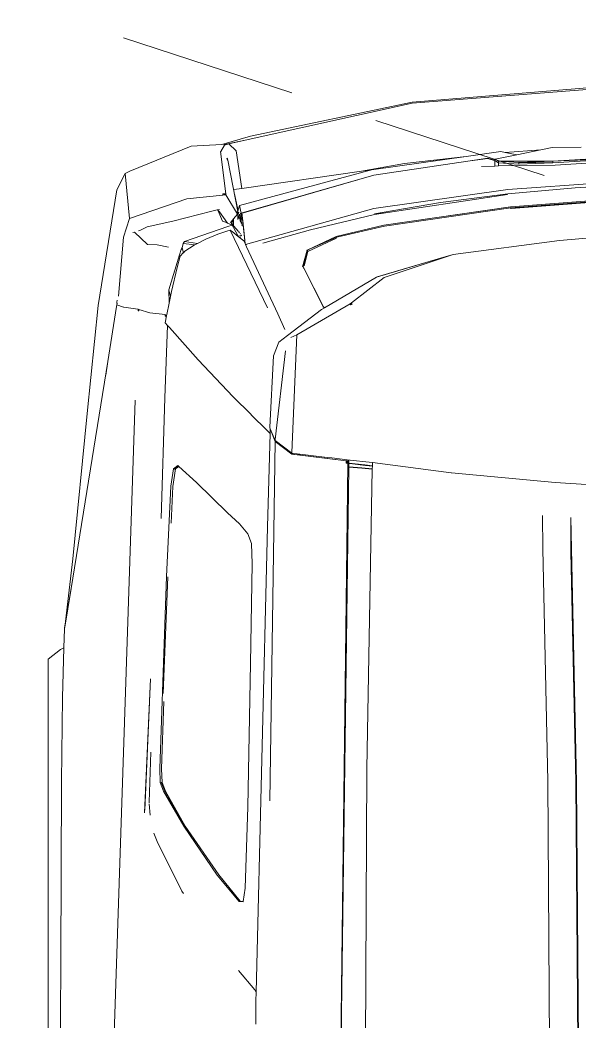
# Model space of a CAD drawing. Header units: millimetres. Extents: x 1010 to 1494, y -119 to 564.
# Drawn here: x 1339.323 to 1340.114, y 492.119 to 493.534 of the extents above; entities that cross this region are included whole.
import ezdxf

# ---------------------------------------------------------------- set-up
doc = ezdxf.new("R2010")
doc.units = ezdxf.units.MM
doc.linetypes.add('HIDDEN', pattern=[0.375, 0.25, -0.125])
doc.layers.get('0').update_dxf_attribs({"lineweight": 9})
doc.layers.add('10', color=7, linetype='Continuous', lineweight=9)
doc.layers.add('Edges', color=7, linetype='Continuous', lineweight=9)

# ---------------------------------------------------------------- blocks, each defined once
blk = doc.blocks.new('chevy tahoe pl')
at = {"layer": 'Edges'}
for p, q in [((178.631, 96.919), (207.671, 96.919)), ((207.671, 96.919), (208.144, 96.31)), ((185.769, 96.331), (189.675, 96.308)), ((189.674, 96.31), (189.675, 96.308)), ((189.726, 96.307), (189.675, 96.308)), ((189.725, 96.31), (189.726, 96.307)), ((192.661, 96.29), (189.726, 96.307)), ((201.569, 96.256), (192.661, 96.29)), ((205.764, 96.204), (201.569, 96.256)), ((205.764, 96.204), (208.231, 96.133)), ((208.231, 96.133), (208.144, 96.31)), ((209.176, 96.106), (208.231, 96.133)), ((209.183, 96.105), (209.176, 96.106)), ((209.183, 96.105), (209.202, 96.107)), ((209.224, 96.098), (209.183, 96.105)), ((209.202, 96.107), (209.261, 96.097)), ((209.233, 96.099), (209.224, 96.098)), ((211.191, 95.779), (209.224, 96.098)), ((212.667, 95.687), (209.261, 96.097)), ((209.261, 96.097), (211.191, 95.779)), ((211.191, 95.779), (222.499, 93.946)), ((219.909, 94.983), (212.667, 95.687)), ((219.909, 94.983), (225.287, 94.435)), ((225.287, 94.435), (231.051, 93.495)), ((222.499, 93.946), (221.822, 94.053)), ((225.244, 93.513), (222.499, 93.946)), ((220.585, 92.59), (188.112, 93.667)), ((225.206, 93.159), (225.321, 93.503)), ((225.244, 93.513), (225.321, 93.503)), ((225.321, 93.503), (225.394, 93.481)), ((225.411, 93.502), (225.394, 93.481)), ((225.394, 93.481), (225.41, 93.476)), ((225.464, 93.506), (225.411, 93.502)), ((225.568, 93.477), (225.464, 93.506)), ((225.755, 93.42), (228.696, 93.161)), ((231.051, 93.495), (231.875, 93.088)), ((225.107, 92.444), (225.206, 93.156)), ((225.206, 93.156), (225.206, 93.159)), ((225.213, 93.155), (225.206, 93.156)), ((228.696, 93.161), (229.638, 92.866)), ((229.638, 92.866), (231.875, 93.088)), ((231.875, 93.088), (231.88, 93.082)), ((231.88, 93.082), (231.991, 92.857)), ((224.927, 91.846), (225.096, 92.402)), ((225.029, 92.404), (225.033, 92.439)), ((225.029, 92.404), (225.031, 92.404)), ((225.039, 92.435), (225.031, 92.404)), ((225.031, 92.404), (225.096, 92.402)), ((225.033, 92.439), (225.039, 92.439)), ((225.096, 92.402), (225.033, 92.439)), ((225.039, 92.435), (225.039, 92.439)), ((225.039, 92.439), (225.105, 92.436)), ((225.096, 92.402), (225.105, 92.436)), ((225.105, 92.436), (225.107, 92.444)), ((228.332, 91.963), (228.953, 92.621)), ((228.936, 92.706), (228.953, 92.621)), ((229.02, 92.425), (229.034, 92.351)), ((229.638, 92.866), (230.616, 90.007)), ((233.23, 89.789), (231.991, 92.857)), ((200.455, 91.879), (199.893, 91.833)), ((200.004, 92.123), (206.684, 91.823)), ((200.147, 92.095), (206.684, 91.823)), ((200.536, 91.883), (200.507, 91.883)), ((200.536, 91.883), (203.04, 91.808)), ((228.319, 91.489), (228.332, 91.963)), ((229.034, 92.351), (229.221, 91.986)), ((229.221, 91.986), (229.505, 90.702)), ((198.587, 91.493), (196.113, 90.266)), ((198.995, 91.659), (198.587, 91.493)), ((224.843, 91.084), (224.927, 91.846)), ((228.195, 90.917), (228.319, 91.489)), ((201.096, 91.071), (199.342, 90.087)), ((199.344, 90.161), (201.098, 91.171)), ((201.117, 91.118), (199.349, 90.124)), ((201.522, 91.246), (201.096, 91.071)), ((201.098, 91.171), (201.525, 91.345)), ((201.117, 91.118), (201.543, 91.292)), ((202.204, 91.277), (201.522, 91.246)), ((201.525, 91.345), (202.218, 91.36)), ((205.555, 91.159), (202.204, 91.277)), ((202.218, 91.36), (211.788, 91.019)), ((211.776, 90.963), (205.959, 91.188)), ((211.788, 91.019), (216.284, 90.807)), ((220.696, 91.104), (214.673, 91.289)), ((224.291, 90.967), (220.696, 91.104)), ((224.19, 90.877), (222.592, 89.452)), ((224.291, 90.967), (224.19, 90.877)), ((224.432, 91.091), (224.291, 90.967)), ((224.777, 91.019), (224.432, 91.091)), ((224.747, 91.067), (224.768, 91.081)), ((224.766, 91.066), (224.747, 91.067)), ((224.766, 91.066), (224.768, 91.081)), ((224.802, 91.065), (224.766, 91.066)), ((224.768, 91.081), (224.776, 91.086)), ((224.806, 91.085), (224.776, 91.086)), ((224.814, 91.065), (224.777, 91.019)), ((224.777, 91.019), (224.845, 91.005)), ((224.806, 91.085), (224.802, 91.065)), ((224.814, 91.065), (224.802, 91.065)), ((224.843, 91.084), (224.806, 91.085)), ((224.843, 91.084), (224.814, 91.065)), ((225.406, 90.888), (224.845, 91.005)), ((225.406, 90.888), (226.073, 90.903)), ((225.737, 90.819), (225.406, 90.888)), ((225.737, 90.819), (226.073, 90.903)), ((226.073, 90.903), (227.813, 90.373)), ((216.28, 90.707), (214.447, 90.794)), ((217.156, 90.577), (216.28, 90.707)), ((216.284, 90.807), (217.16, 90.677)), ((217.273, 90.41), (216.481, 89.521)), ((217.16, 90.677), (217.139, 90.623)), ((217.282, 90.42), (217.139, 90.623)), ((217.156, 90.577), (217.139, 90.623)), ((217.273, 90.41), (217.156, 90.577)), ((217.16, 90.677), (217.314, 90.456)), ((217.282, 90.42), (217.273, 90.41)), ((217.314, 90.456), (217.282, 90.42)), ((225.991, 90.766), (225.737, 90.819)), ((225.991, 90.766), (227.196, 90.499)), ((227.746, 90.34), (227.196, 90.499)), ((227.729, 90.374), (227.732, 90.36)), ((227.735, 90.374), (227.732, 90.36)), ((227.758, 90.373), (227.759, 90.364)), ((228.083, 90.293), (227.813, 90.373)), ((229.505, 90.702), (230.003, 88.771)), ((196.113, 90.266), (195.985, 90.182)), ((196.906, 88.497), (199.344, 90.161)), ((196.919, 88.411), (199.342, 90.087)), ((227.746, 90.34), (227.919, 90.185)), ((227.968, 90.197), (227.919, 90.185)), ((227.919, 90.185), (227.924, 90.18)), ((227.924, 90.18), (227.969, 90.193)), ((227.924, 90.18), (227.997, 90.114)), ((228.041, 90.216), (227.968, 90.197)), ((227.968, 90.197), (227.969, 90.193)), ((227.969, 90.193), (228.042, 90.213)), ((228.304, 89.646), (227.997, 90.114)), ((228.047, 90.217), (228.041, 90.216)), ((228.041, 90.216), (228.042, 90.213)), ((228.042, 90.213), (228.048, 90.215)), ((228.168, 90.248), (228.047, 90.217)), ((228.048, 90.215), (228.047, 90.217)), ((228.048, 90.215), (228.168, 90.248)), ((228.083, 90.293), (228.168, 90.248)), ((228.376, 90.194), (228.168, 90.248)), ((228.376, 90.194), (228.322, 89.611)), ((228.376, 90.194), (228.484, 90.119)), ((228.484, 90.119), (228.389, 89.481)), ((229.228, 87.961), (228.484, 90.119)), ((230.616, 90.007), (230.792, 88.213)), ((216.481, 89.521), (214.968, 87.98)), ((220.745, 87.7), (222.592, 89.452)), ((228.304, 89.646), (228.322, 89.611)), ((228.322, 89.611), (228.389, 89.481)), ((228.389, 89.481), (228.608, 89.056)), ((233.323, 88.271), (233.23, 89.789)), ((228.849, 88.464), (228.608, 89.056)), ((195.596, 87.41), (196.906, 88.497)), ((195.617, 87.357), (196.919, 88.411)), ((229.003, 88.013), (228.849, 88.464)), ((229.4, 87.988), (229.954, 88.386)), ((230.043, 88.462), (229.497, 88.231)), ((229.954, 88.386), (230.043, 88.462)), ((230.003, 88.771), (230.067, 88.496)), ((230.043, 88.462), (230.067, 88.496)), ((230.086, 88.389), (230.067, 88.496)), ((214.968, 87.98), (214.407, 87.381)), ((229.048, 87.848), (229.003, 88.013)), ((229.228, 87.961), (229.291, 87.751)), ((229.291, 87.751), (229.4, 87.988)), ((229.4, 87.988), (229.447, 88.09)), ((229.447, 88.09), (229.497, 88.231)), ((230.808, 88.06), (229.851, 87.483)), ((232.537, 87.973), (229.899, 87.453)), ((230.852, 88.221), (230.792, 88.213)), ((230.792, 88.213), (230.808, 88.06)), ((230.808, 88.06), (230.852, 88.221)), ((230.808, 88.06), (230.867, 88.067)), ((230.867, 88.067), (230.852, 88.221)), ((230.867, 88.067), (232.961, 88.326)), ((232.604, 87.99), (232.537, 87.973)), ((232.537, 87.973), (232.543, 87.978)), ((232.543, 87.978), (232.573, 88.004)), ((232.543, 87.978), (232.604, 87.99)), ((232.573, 88.004), (232.636, 88.019)), ((232.636, 88.019), (232.604, 87.99)), ((232.961, 88.326), (232.966, 88.32)), ((232.966, 88.32), (233.292, 88.133)), ((233.354, 87.918), (232.995, 87.549)), ((233.292, 88.133), (233.354, 87.918)), ((233.323, 88.271), (233.73, 86.837)), ((233.337, 88.043), (233.323, 88.271)), ((233.337, 88.043), (233.533, 87.107)), ((233.354, 87.918), (233.533, 87.107)), ((192.152, 87.443), (191.192, 86.63)), ((195.593, 87.339), (195.596, 87.41)), ((214.407, 87.381), (213.92, 86.971)), ((219.859, 86.808), (220.745, 87.7)), ((225.182, 85.999), (229.048, 87.848)), ((228.521, 87.168), (228.739, 87.447)), ((228.739, 87.447), (228.977, 87.752)), ((228.749, 87.452), (228.739, 87.447)), ((229.174, 87.677), (228.749, 87.452)), ((228.749, 87.452), (228.766, 87.381)), ((228.912, 87.381), (228.96, 87.422)), ((229.048, 87.848), (228.977, 87.752)), ((228.979, 87.438), (229.267, 87.682)), ((229.291, 87.751), (229.174, 87.677)), ((229.267, 87.682), (229.272, 87.685)), ((229.267, 87.682), (229.607, 87.682)), ((229.272, 87.685), (229.437, 87.825)), ((229.504, 87.721), (229.272, 87.685)), ((229.437, 87.825), (229.452, 87.837)), ((229.504, 87.721), (229.437, 87.825)), ((229.451, 87.841), (229.452, 87.837)), ((229.452, 87.837), (229.46, 87.801)), ((229.46, 87.801), (229.55, 87.728)), ((229.849, 87.382), (229.478, 87.297)), ((229.55, 87.728), (229.504, 87.721)), ((229.55, 87.728), (229.607, 87.682)), ((229.839, 87.463), (229.573, 87.463)), ((229.573, 87.463), (229.739, 87.414)), ((229.607, 87.682), (229.851, 87.483)), ((229.668, 87.396), (229.613, 87.381)), ((229.668, 87.396), (229.657, 87.417)), ((229.739, 87.414), (229.668, 87.396)), ((229.739, 87.414), (229.849, 87.382)), ((229.839, 87.463), (229.932, 87.48)), ((229.845, 87.453), (229.839, 87.463)), ((229.893, 87.463), (229.839, 87.463)), ((229.939, 87.422), (229.845, 87.453)), ((229.851, 87.483), (229.848, 87.452)), ((229.851, 87.483), (229.987, 87.504)), ((229.893, 87.463), (229.869, 87.452)), ((229.932, 87.48), (229.893, 87.463)), ((230.273, 87.381), (229.901, 87.296)), ((229.987, 87.504), (229.932, 87.48)), ((229.977, 87.463), (229.972, 87.463)), ((229.996, 87.462), (229.977, 87.463)), ((229.996, 87.462), (230.273, 87.381)), ((230.071, 87.462), (229.996, 87.462)), ((229.999, 87.449), (229.999, 87.451)), ((230.859, 87.633), (230.071, 87.462)), ((230.273, 87.381), (232.064, 80.739)), ((231.126, 87.269), (231.068, 87.674)), ((232.995, 87.549), (231.126, 87.269)), ((195.585, 87.203), (195.593, 87.339)), ((195.596, 87.202), (195.585, 87.203)), ((195.593, 87.339), (195.599, 87.375)), ((195.593, 87.339), (195.599, 87.343)), ((195.599, 87.343), (195.596, 87.202)), ((196.259, 87.11), (195.596, 87.202)), ((195.599, 87.375), (195.599, 87.343)), ((195.599, 87.343), (195.617, 87.357)), ((200.31, 86.976), (196.259, 87.11)), ((207.461, 86.835), (200.31, 86.976)), ((213.43, 86.79), (213.92, 86.971)), ((224.872, 85.484), (228.218, 87.029)), ((228.218, 87.029), (228.299, 87.066)), ((228.299, 87.066), (228.319, 87.075)), ((228.299, 87.066), (228.303, 87.05)), ((228.319, 87.075), (228.303, 87.05)), ((228.319, 87.075), (228.335, 87.083)), ((228.335, 87.083), (228.371, 87.099)), ((228.335, 87.083), (230.136, 80.699)), ((229.746, 87.246), (228.371, 87.099)), ((228.371, 87.099), (228.384, 87.105)), ((229.19, 87.191), (228.384, 87.105)), ((228.384, 87.105), (228.521, 87.168)), ((228.709, 87.339), (228.683, 87.354)), ((228.787, 87.294), (228.765, 87.307)), ((228.772, 87.356), (228.776, 87.339)), ((228.784, 87.307), (228.787, 87.294)), ((228.787, 87.294), (228.815, 87.307)), ((228.787, 87.294), (228.787, 87.307)), ((228.862, 87.339), (228.885, 87.358)), ((229.372, 87.264), (229.19, 87.191)), ((229.512, 87.226), (229.19, 87.191)), ((229.3, 87.264), (229.274, 87.25)), ((229.378, 87.307), (229.348, 87.29)), ((229.454, 87.297), (229.39, 87.272)), ((229.58, 87.373), (229.451, 87.339)), ((229.478, 87.297), (229.454, 87.297)), ((229.698, 87.296), (229.478, 87.297)), ((229.512, 87.226), (229.607, 87.264)), ((229.787, 87.255), (229.512, 87.226)), ((229.607, 87.264), (229.64, 87.276)), ((229.698, 87.296), (229.753, 87.307)), ((229.877, 87.296), (229.698, 87.296)), ((229.787, 87.255), (229.746, 87.246)), ((229.828, 87.255), (229.746, 87.246)), ((229.753, 87.307), (229.892, 87.339)), ((229.877, 87.296), (229.828, 87.255)), ((229.885, 87.296), (229.877, 87.296)), ((231.787, 80.698), (229.885, 87.296)), ((229.893, 87.296), (229.885, 87.296)), ((229.893, 87.296), (231.795, 80.696)), ((229.901, 87.296), (229.893, 87.296)), ((230.029, 87.329), (230.027, 87.334)), ((231.982, 81.31), (231.126, 87.269)), ((233.533, 87.107), (235.371, 78.784)), ((189.482, 86.572), (190.649, 86.569)), ((190.649, 86.569), (191.074, 86.559)), ((191.192, 86.63), (191.074, 86.559)), ((191.074, 86.559), (214.271, 85.993)), ((212.427, 86.756), (207.461, 86.835)), ((213.43, 86.79), (212.427, 86.756)), ((219.768, 86.717), (219.14, 86.085)), ((219.768, 86.717), (219.752, 86.718)), ((219.849, 86.799), (219.768, 86.717)), ((219.833, 86.799), (219.849, 86.799)), ((219.859, 86.808), (219.843, 86.808)), ((219.846, 86.81), (219.859, 86.808)), ((219.859, 86.808), (219.849, 86.799)), ((233.73, 86.837), (235.434, 78.784)), ((214.271, 85.993), (218.915, 85.858)), ((218.915, 85.858), (219.14, 86.085)), ((228.4, 86.225), (229.058, 83.846)), ((200.609, 85.87), (218.514, 85.617)), ((218.514, 85.617), (217.878, 84.786)), ((218.568, 85.612), (217.932, 84.772)), ((219.148, 85.851), (218.514, 85.617)), ((219.148, 85.851), (218.568, 85.612)), ((218.609, 85.612), (218.568, 85.612)), ((223.03, 85.096), (218.609, 85.612)), ((218.915, 85.858), (219.032, 85.854)), ((219.032, 85.854), (219.148, 85.851)), ((219.191, 85.867), (219.148, 85.851)), ((219.148, 85.851), (219.148, 85.85)), ((219.233, 85.867), (219.191, 85.867)), ((222.787, 85.696), (219.233, 85.867)), ((223.46, 85.429), (222.787, 85.696)), ((223.463, 85.426), (223.46, 85.429)), ((223.468, 85.424), (223.463, 85.426)), ((223.468, 85.424), (223.794, 84.998)), ((224.1, 85.123), (224.872, 85.484)), ((223.794, 84.998), (225.094, 83.299)), ((217.878, 84.786), (217.551, 82.068)), ((217.901, 84.507), (217.724, 83.022)), ((217.901, 84.507), (217.829, 84.339)), ((217.868, 84.657), (217.832, 84.366)), ((217.832, 84.366), (217.903, 84.531)), ((217.868, 84.657), (217.926, 84.721)), ((217.903, 84.531), (217.901, 84.507)), ((217.926, 84.721), (217.903, 84.531)), ((217.932, 84.772), (217.926, 84.721)), ((217.973, 84.772), (223.838, 84.53)), ((223.838, 84.53), (223.704, 84.821)), ((225.381, 81.864), (223.838, 84.53)), ((217.829, 84.339), (217.551, 82.068)), ((217.832, 84.366), (217.829, 84.339)), ((227.162, 84.185), (225.226, 83.207)), ((225.23, 83.213), (227.16, 84.186)), ((227.16, 84.186), (227.167, 84.189)), ((227.171, 84.189), (227.162, 84.185)), ((227.167, 84.189), (227.207, 84.209)), ((227.167, 84.189), (227.171, 84.189)), ((227.207, 84.209), (228.06, 84.007)), ((227.214, 84.244), (228.06, 84.007)), ((227.918, 84.005), (227.27, 84.157)), ((227.986, 83.989), (227.918, 84.005)), ((228.654, 82.553), (227.986, 83.989)), ((228.023, 83.989), (227.986, 83.989)), ((228.06, 84.007), (228.023, 83.989)), ((228.042, 84.035), (228.06, 84.007)), ((228.06, 84.007), (228.726, 82.577)), ((228.696, 82.543), (228.06, 84.007)), ((229.058, 83.846), (229.828, 80.656)), ((217.695, 82.792), (217.724, 83.022)), ((225.094, 83.299), (225.183, 83.147)), ((225.183, 83.147), (225.226, 83.207)), ((225.183, 83.147), (226.702, 80.562)), ((225.198, 83.193), (225.208, 83.198)), ((225.23, 83.213), (225.208, 83.198)), ((225.226, 83.207), (225.208, 83.198)), ((225.226, 83.207), (225.23, 83.213)), ((190.016, 82.308), (178.874, 82.432)), ((217.425, 81.991), (178.886, 82.452)), ((217.695, 82.792), (217.605, 82.027)), ((228.696, 82.543), (229.252, 80.164)), ((229.291, 80.19), (228.726, 82.577)), ((217.241, 81.937), (190.016, 82.308)), ((217.195, 81.293), (217.241, 81.937)), ((217.209, 81.288), (217.254, 81.937)), ((217.241, 81.937), (217.254, 81.937)), ((217.254, 81.937), (217.418, 81.935)), ((217.325, 81.104), (217.416, 81.89)), ((217.445, 81.934), (217.357, 81.144)), ((217.416, 81.89), (217.421, 81.935)), ((217.418, 81.935), (217.421, 81.935)), ((217.421, 81.935), (217.445, 81.934)), ((217.425, 81.991), (217.435, 82.07)), ((217.428, 81.991), (217.425, 81.991)), ((217.428, 81.991), (217.437, 82.07)), ((217.452, 81.991), (217.428, 81.991)), ((217.435, 82.07), (217.437, 82.07)), ((217.435, 82.07), (217.542, 81.99)), ((217.437, 82.07), (217.461, 82.069)), ((217.445, 81.934), (217.534, 81.932)), ((217.452, 81.991), (217.461, 82.069)), ((217.54, 81.99), (217.452, 81.991)), ((217.461, 82.069), (217.549, 82.068)), ((217.605, 82.027), (217.469, 80.774)), ((217.534, 81.932), (217.542, 81.99)), ((217.54, 81.99), (217.542, 82.01)), ((217.542, 81.99), (217.54, 81.99)), ((217.551, 82.068), (217.542, 81.99)), ((217.542, 82.01), (217.549, 82.068)), ((217.549, 82.068), (217.551, 82.068)), ((217.586, 81.901), (217.595, 81.981)), ((217.615, 82.147), (217.595, 81.981)), ((225.323, 81.837), (225.381, 81.864)), ((225.365, 81.772), (225.323, 81.837)), ((225.365, 81.772), (225.381, 81.864)), ((225.365, 81.772), (225.423, 81.8)), ((225.423, 81.8), (225.381, 81.864)), ((225.423, 81.8), (226.686, 80.178)), ((202.204, 81.037), (187.112, 81.119)), ((202.204, 81.037), (217.138, 80.77)), ((217.138, 80.77), (217.195, 81.293)), ((217.209, 81.288), (217.152, 80.769)), ((217.284, 80.767), (217.325, 81.104)), ((217.312, 80.766), (217.357, 81.144)), ((232.369, 79.168), (231.982, 81.31)), ((232.064, 80.739), (231.982, 81.31)), ((217.468, 80.765), (216.951, 76.841)), ((217.152, 80.769), (217.138, 80.77)), ((217.284, 80.767), (217.152, 80.769)), ((217.312, 80.766), (217.284, 80.767)), ((217.348, 80.766), (217.312, 80.766)), ((217.459, 80.765), (217.348, 80.766)), ((217.468, 80.765), (217.459, 80.765)), ((217.469, 80.774), (217.468, 80.765)), ((227.731, 77.082), (226.702, 80.562)), ((226.717, 80.532), (226.702, 80.562)), ((226.718, 80.53), (226.717, 80.532)), ((227.731, 77.082), (226.718, 80.53)), ((229.828, 80.656), (230.821, 74.03)), ((229.938, 80.173), (229.853, 80.656)), ((229.938, 80.173), (229.866, 80.656)), ((231.077, 74.023), (230.136, 80.699)), ((232.483, 76.008), (231.787, 80.698)), ((231.795, 80.696), (232.49, 76.013)), ((232.064, 80.739), (232.076, 80.695)), ((232.723, 76.093), (232.076, 80.695)), ((226.686, 80.178), (227.832, 76.742)), ((229.252, 80.164), (230.167, 73.86)), ((230.214, 73.889), (229.291, 80.19)), ((229.291, 80.19), (230.21, 73.865)), ((230.433, 77.364), (229.938, 80.173)), ((232.723, 76.093), (232.369, 79.168)), ((235.371, 78.784), (236.086, 69.654)), ((235.434, 78.784), (236.179, 69.654)), ((227.832, 76.742), (227.731, 77.082)), ((230.851, 74.022), (230.433, 77.364)), ((216.949, 76.824), (216.466, 71.654)), ((216.951, 76.841), (216.949, 76.824)), ((227.832, 76.742), (227.832, 76.739)), ((227.833, 76.737), (227.832, 76.739)), ((227.833, 76.735), (227.833, 76.737)), ((227.833, 76.732), (227.833, 76.735)), ((228.539, 71.437), (227.833, 76.732)), ((232.622, 75.016), (232.483, 76.008)), ((232.49, 76.013), (232.63, 75.017)), ((232.967, 74.357), (232.723, 76.093)), ((232.245, 74.667), (232.227, 75.327)), ((232.599, 74.926), (232.532, 74.666)), ((232.637, 75.021), (232.537, 74.666)), ((232.541, 74.753), (232.599, 74.926)), ((232.572, 74.864), (232.598, 74.958)), ((232.572, 74.864), (232.602, 74.957)), ((232.598, 74.958), (232.614, 75.018)), ((232.598, 74.958), (232.602, 74.957)), ((232.599, 74.926), (232.63, 75.017)), ((232.599, 74.926), (232.611, 74.929)), ((232.602, 74.957), (232.622, 75.016)), ((232.614, 75.018), (232.622, 75.016)), ((232.63, 75.017), (232.637, 75.021)), ((232.512, 74.666), (232.245, 74.667)), ((232.25, 74.489), (232.245, 74.667)), ((232.409, 74.489), (232.25, 74.489)), ((232.279, 73.447), (232.25, 74.489)), ((232.409, 74.489), (232.341, 73.471)), ((232.512, 74.666), (232.409, 74.489)), ((232.488, 74.488), (232.409, 74.489)), ((232.421, 73.471), (232.488, 74.488)), ((232.488, 74.488), (232.487, 74.387)), ((232.488, 74.488), (232.591, 74.666)), ((232.517, 74.666), (232.512, 74.666)), ((232.517, 74.666), (232.541, 74.753)), ((232.532, 74.666), (232.517, 74.666)), ((232.537, 74.666), (232.532, 74.666)), ((232.591, 74.666), (232.537, 74.666)), ((232.541, 74.753), (232.572, 74.864)), ((232.591, 74.666), (232.597, 74.57)), ((232.592, 74.594), (232.591, 74.666)), ((232.597, 74.57), (232.592, 74.594)), ((232.802, 73.566), (232.597, 74.57)), ((231.156, 70.668), (230.851, 74.022)), ((231.559, 67.304), (231.077, 74.023)), ((232.487, 74.372), (232.483, 73.452)), ((232.489, 74.387), (232.487, 74.387)), ((232.487, 74.387), (232.488, 74.384)), ((232.487, 74.372), (232.488, 74.384)), ((232.923, 74.145), (232.802, 73.566)), ((232.967, 74.357), (232.923, 74.145)), ((233.047, 72.371), (232.923, 74.145)), ((230.132, 73.857), (230.128, 73.889)), ((230.638, 67.207), (230.132, 73.857)), ((230.167, 73.86), (230.673, 67.208)), ((230.21, 73.865), (230.716, 67.21)), ((232.291, 71.658), (232.279, 73.447)), ((232.341, 73.471), (232.421, 73.471)), ((232.341, 73.471), (232.403, 71.771)), ((232.421, 73.471), (232.403, 71.771)), ((232.482, 71.77), (232.421, 73.471)), ((232.482, 71.77), (232.483, 73.452)), ((233.047, 72.371), (232.802, 73.566)), ((201.598, 72.026), (186.57, 71.923)), ((213.163, 72.276), (201.598, 72.026)), ((213.163, 72.276), (214.833, 72.281)), ((233.162, 71.811), (233.047, 72.371)), ((216.466, 71.654), (216.158, 66.43)), ((228.718, 69.212), (228.539, 71.437)), ((232.569, 67.323), (232.291, 71.658)), ((232.482, 71.77), (232.403, 71.771)), ((232.403, 71.771), (232.68, 67.325)), ((232.68, 67.325), (232.482, 71.77)), ((232.759, 67.325), (232.482, 71.77)), ((233.189, 70.359), (233.162, 71.811)), ((201.528, 70.589), (186.55, 70.486)), ((186.562, 70.519), (201.539, 70.622)), ((201.528, 70.589), (214.726, 70.88)), ((201.539, 70.622), (213.022, 70.874)), ((213.022, 70.874), (214.726, 70.88)), ((231.361, 67.307), (231.156, 70.668))]:
    blk.add_line(p, q, dxfattribs=at)

msp = doc.modelspace()

# ---------------------------------------------------------------- linework, layer by layer
at = {"layer": '10', "color": 30, "linetype": 'HIDDEN', "true_color": 0xf26722}
msp.add_line((1338.75667, 493.74268), (1357.07258, 487.74268), dxfattribs=at)

# ---------------------------------------------------------------- block references
at = {"xscale": 0.02833922161548831, "yscale": 0.02833922161548831, "zscale": 0.02833922161548831, "rotation": 90}
msp.add_blockref('chevy tahoe pl', (1342.10975, 486.74633), dxfattribs=at)

doc.saveas('drawing.dxf')
